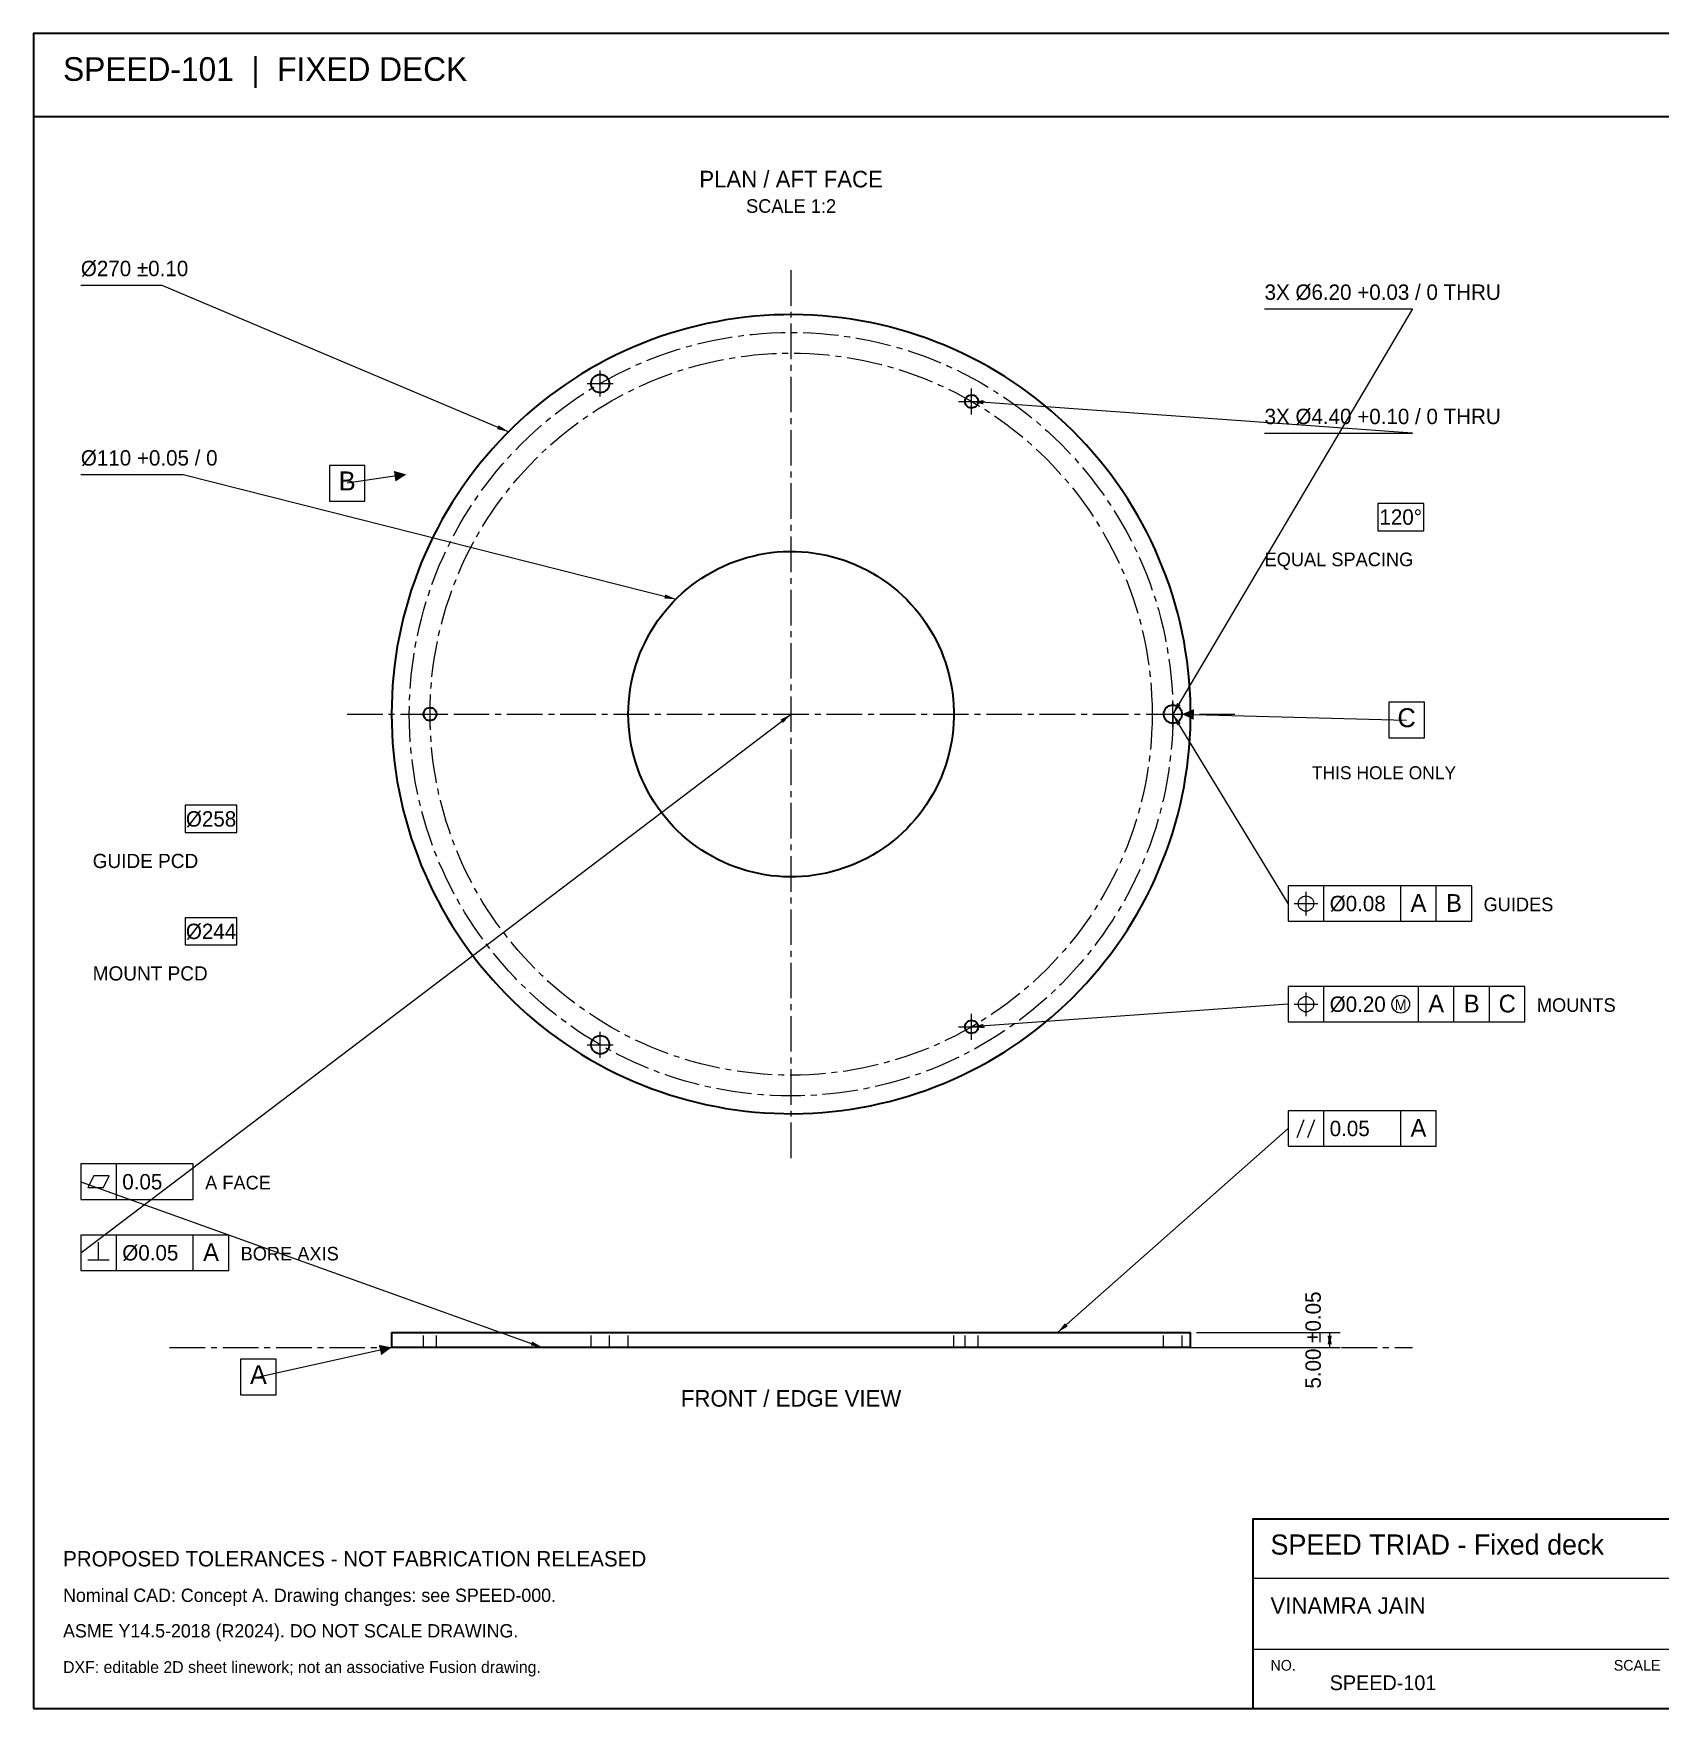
# Model space of a CAD drawing. Header units: millimetres. Extents: x 7 to 445, y 7 to 290.
# Drawn here: x 7 to 281.9, y 7 to 290 of the extents above; entities that cross this region are included whole.
import ezdxf
from ezdxf.enums import TextEntityAlignment as Align

# ---------------------------------------------------------------- set-up
doc = ezdxf.new("R2010")
doc.units = ezdxf.units.MM
doc.linetypes.add('CENTER_STD', pattern=[9, 6, -1, 1, -1])
doc.linetypes.add('DASHED_STD', pattern=[3, 2, -1])
for name, color, linetype, lineweight in [('BORDER', 7, 'Continuous', 30), ('CENTER', 7, 'CENTER_STD', 13), ('DIM', 7, 'Continuous', 15), ('GDT', 7, 'Continuous', 20), ('HIDDEN', 7, 'DASHED_STD', 13), ('NOTES', 7, 'Continuous', 18), ('VISIBLE', 7, 'Continuous', 30)]:
    doc.layers.add(name, color=color, linetype=linetype, lineweight=lineweight)

msp = doc.modelspace()

# ---------------------------------------------------------------- linework, layer by layer
at = {"layer": 'BORDER'}
msp.add_line((7, 276), (413, 276), dxfattribs=at)
for points in [[(7, 7), (413, 7), (413, 290), (7, 290)], [(213, 7), (413, 7), (413, 39), (213, 39)]]:
    msp.add_lwpolyline(points, close=True, dxfattribs=at)
at = {"layer": 'CENTER'}
for p, q in [((135, 100), (135, 250)), ((102.75, 228.66), (102.75, 233.06)), ((100.55, 230.86), (104.95, 230.86)), ((165.5, 225.63), (165.5, 230.03)), ((163.3, 227.83), (167.7, 227.83)), ((74, 172.8), (74, 177.2)), ((199.5, 172.8), (199.5, 177.2)), ((60, 175), (210, 175)), ((71.8, 175), (76.2, 175)), ((197.3, 175), (201.7, 175)), ((163.3, 122.17), (167.7, 122.17)), ((165.5, 119.97), (165.5, 124.37)), ((100.55, 119.14), (104.95, 119.14)), ((102.75, 116.94), (102.75, 121.34)), ((30, 68), (240, 68))]:
    msp.add_line(p, q, dxfattribs=at)
for radius in [64.5, 61]:
    msp.add_circle((135, 175), radius, dxfattribs=at)
at = {"layer": 'DIM'}
for p, q in [((15, 247.5), (28.66, 247.5)), ((28.66, 247.5), (87.3, 222.7)), ((240, 243.5), (199.5, 175)), ((215, 243.5), (240, 243.5)), ((240, 222.5), (165.5, 227.83)), ((215, 222.5), (240, 222.5)), ((15, 215.5), (32.27, 215.5)), ((32.27, 215.5), (115.6, 194.4)), ((203.5, 70.5), (227.8, 70.5)), ((203.5, 68), (227.8, 68)), ((226, 68), (226, 70.5)), ((213, 29), (413, 29)), ((213, 17), (413, 17))]:
    msp.add_line(p, q, dxfattribs=at)
for points in [[(234.11, 206), (241.89, 206), (241.89, 210.6), (234.11, 210.6)], [(32.62, 155), (41.38, 155), (41.38, 159.6), (32.62, 159.6)], [(32.62, 136), (41.38, 136), (41.38, 140.6), (32.62, 140.6)]]:
    msp.add_lwpolyline(points, close=True, dxfattribs=at)
for points in [[(165.5, 227.83), (167.52, 228.04), (167.47, 227.34)], [(87.3, 222.7), (85.32, 223.16), (85.59, 223.8)], [(115.6, 194.4), (113.58, 194.55), (113.75, 195.23)], [(199.5, 175), (200.22, 176.9), (200.82, 176.54)], [(135, 175), (133.62, 173.51), (133.19, 174.07)], [(199.5, 175), (200.84, 173.47), (200.24, 173.11)], [(165.5, 122.17), (167.47, 122.66), (167.52, 121.96)], [(180, 70.5), (181.27, 72.09), (181.73, 71.56)], [(93, 68), (91, 68.35), (91.24, 69.01)], [(226, 70.5), (226.35, 68.5), (225.65, 68.5)], [(226, 68), (225.65, 70), (226.35, 70)]]:
    msp.add_solid(points, dxfattribs=at)
at = {"layer": 'GDT'}
for p, q in [((68.02, 215.2), (60, 214)), ((15, 84), (135, 175)), ((219, 143), (199.5, 175)), ((203.05, 174.95), (239, 174)), ((222, 141), (222, 145)), ((225, 140), (225, 146)), ((238, 140), (238, 146)), ((244, 140), (244, 146)), ((220, 143), (224, 143)), ((222, 124), (222, 128)), ((225, 123), (225, 129)), ((241, 123), (241, 129)), ((247, 123), (247, 129)), ((253, 123), (253, 129)), ((219, 126), (165.5, 122.17)), ((220, 126), (224, 126)), ((225, 102), (225, 108)), ((238, 102), (238, 108)), ((219, 105), (180, 70.5)), ((220.5, 103.5), (221.7, 106.5)), ((222.3, 103.5), (223.5, 106.5)), ((21, 93), (21, 99)), ((15, 96), (93, 68)), ((18, 82.8), (18, 85.8)), ((21, 81), (21, 87)), ((34, 81), (34, 87)), ((16.2, 82.8), (19.8, 82.8)), ((65.55, 67.57), (45, 63))]:
    msp.add_line(p, q, dxfattribs=at)
for points in [[(57, 211), (63, 211), (63, 217), (57, 217)], [(236, 171), (242, 171), (242, 177), (236, 177)], [(219, 140), (250, 140), (250, 146), (219, 146)], [(219, 123), (259, 123), (259, 129), (219, 129)], [(219, 102), (244, 102), (244, 108), (219, 108)], [(15, 93), (34, 93), (34, 99), (15, 99)], [(16.2, 95), (18.8, 95), (19.8, 97), (17.2, 97)], [(15, 81), (40, 81), (40, 87), (15, 87)], [(42, 60), (48, 60), (48, 66), (42, 66)]]:
    msp.add_lwpolyline(points, close=True, dxfattribs=at)
for centre, radius in [((222, 143), 1.3), ((238, 126), 1.5), ((222, 126), 1.3)]:
    msp.add_circle(centre, radius, dxfattribs=at)
for points in [[(70, 215.5), (68.16, 214.31), (67.89, 216.09)], [(201.05, 175), (203.07, 175.85), (203.03, 174.05)], [(67.5, 68), (65.74, 66.69), (65.35, 68.44)]]:
    msp.add_solid(points, dxfattribs=at)
at = {"layer": 'HIDDEN'}
for points in [[(67.5, 175), (67.52, 176.64), (67.58, 178.27), (67.68, 179.91), (67.82, 181.54), (68, 183.17), (68.21, 184.79), (68.47, 186.41), (68.77, 188.02), (69.1, 189.62), (69.48, 191.21), (69.89, 192.8), (70.34, 194.37), (70.83, 195.94), (71.36, 197.49), (71.92, 199.02), (72.52, 200.55), (73.16, 202.06), (73.83, 203.55), (74.54, 205.02), (75.29, 206.48), (76.07, 207.92), (76.89, 209.34), (77.74, 210.74), (78.62, 212.12), (79.54, 213.47), (80.49, 214.81), (81.47, 216.12), (82.48, 217.4), (83.53, 218.67), (84.6, 219.9), (85.71, 221.11), (86.84, 222.29), (88, 223.45), (89.19, 224.57), (90.4, 225.67), (91.65, 226.74), (92.91, 227.77), (94.21, 228.78), (95.52, 229.75), (96.86, 230.69), (98.23, 231.6), (99.61, 232.48), (101.01, 233.32), (102.44, 234.13), (103.88, 234.9), (105.34, 235.64), (106.82, 236.34), (108.32, 237), (109.83, 237.63), (111.36, 238.22), (112.9, 238.78), (114.45, 239.3), (116.02, 239.78), (117.6, 240.22), (119.18, 240.62), (120.78, 240.98), (122.38, 241.31), (124, 241.6), (125.61, 241.84), (127.24, 242.05), (128.87, 242.22), (130.5, 242.35), (132.14, 242.44), (133.77, 242.49), (135.41, 242.5), (137.05, 242.47), (138.68, 242.4), (140.32, 242.29), (141.95, 242.14), (143.57, 241.95), (145.2, 241.73), (146.81, 241.46), (148.42, 241.15), (150.02, 240.81), (151.61, 240.42), (153.19, 240), (154.77, 239.54), (156.33, 239.04), (157.87, 238.51), (159.41, 237.93), (160.93, 237.32), (162.43, 236.68), (163.92, 235.99), (165.39, 235.27), (166.84, 234.52), (168.28, 233.73), (169.69, 232.9), (171.09, 232.04), (172.46, 231.15), (173.81, 230.23), (175.14, 229.27), (176.44, 228.28), (177.72, 227.26), (178.98, 226.21), (180.21, 225.13), (181.41, 224.01), (182.58, 222.87), (183.73, 221.71), (184.85, 220.51), (185.94, 219.29), (187, 218.04), (188.03, 216.76), (189.03, 215.47), (189.99, 214.14), (190.92, 212.8), (191.82, 211.43), (192.69, 210.04), (193.52, 208.63), (194.32, 207.2), (195.09, 205.75), (195.82, 204.29), (196.51, 202.8), (197.16, 201.3), (197.78, 199.79), (198.37, 198.26), (198.91, 196.71), (199.42, 195.16), (199.89, 193.59), (200.32, 192.01), (200.72, 190.42), (201.07, 188.82), (201.39, 187.21), (201.66, 185.6), (201.9, 183.98), (202.1, 182.35), (202.26, 180.72), (202.38, 179.09), (202.46, 177.46), (202.5, 175.82), (202.5, 174.18), (202.46, 172.54), (202.38, 170.91), (202.26, 169.28), (202.1, 167.65), (201.9, 166.02), (201.66, 164.4), (201.39, 162.79), (201.07, 161.18), (200.72, 159.58), (200.32, 157.99), (199.89, 156.41), (199.42, 154.84), (198.91, 153.29), (198.37, 151.74), (197.78, 150.21), (197.16, 148.7), (196.51, 147.2), (195.82, 145.71), (195.09, 144.25), (194.32, 142.8), (193.52, 141.37), (192.69, 139.96), (191.82, 138.57), (190.92, 137.2), (189.99, 135.86), (189.03, 134.53), (188.03, 133.24), (187, 131.96), (185.94, 130.71), (184.85, 129.49), (183.73, 128.29), (182.58, 127.13), (181.41, 125.99), (180.21, 124.87), (178.98, 123.79), (177.72, 122.74), (176.44, 121.72), (175.14, 120.73), (173.81, 119.77), (172.46, 118.85), (171.09, 117.96), (169.69, 117.1), (168.28, 116.27), (166.84, 115.48), (165.39, 114.73), (163.92, 114.01), (162.43, 113.32), (160.93, 112.68), (159.41, 112.07), (157.87, 111.49), (156.33, 110.96), (154.77, 110.46), (153.19, 110), (151.61, 109.58), (150.02, 109.19), (148.42, 108.85), (146.81, 108.54), (145.2, 108.27), (143.57, 108.05), (141.95, 107.86), (140.32, 107.71), (138.68, 107.6), (137.05, 107.53), (135.41, 107.5), (133.77, 107.51), (132.14, 107.56), (130.5, 107.65), (128.87, 107.78), (127.24, 107.95), (125.61, 108.16), (124, 108.4), (122.38, 108.69), (120.78, 109.02), (119.18, 109.38), (117.6, 109.78), (116.02, 110.22), (114.45, 110.7), (112.9, 111.22), (111.36, 111.78), (109.83, 112.37), (108.32, 113), (106.82, 113.66), (105.34, 114.36), (103.88, 115.1), (102.44, 115.87), (101.01, 116.68), (99.61, 117.52), (98.23, 118.4), (96.86, 119.31), (95.52, 120.25), (94.21, 121.22), (92.91, 122.23), (91.65, 123.26), (90.4, 124.33), (89.19, 125.43), (88, 126.55), (86.84, 127.71), (85.71, 128.89), (84.6, 130.1), (83.53, 131.33), (82.48, 132.6), (81.47, 133.88), (80.49, 135.19), (79.54, 136.53), (78.62, 137.88), (77.74, 139.26), (76.89, 140.66), (76.07, 142.08), (75.29, 143.52), (74.54, 144.98), (73.83, 146.45), (73.16, 147.94), (72.52, 149.45), (71.92, 150.98), (71.36, 152.51), (70.83, 154.06), (70.34, 155.63), (69.89, 157.2), (69.48, 158.79), (69.1, 160.38), (68.77, 161.98), (68.47, 163.59), (68.21, 165.21), (68, 166.83), (67.82, 168.46), (67.68, 170.09), (67.58, 171.73), (67.52, 173.36), (67.5, 175)], [(101.2, 230.86), (101.22, 230.62), (101.28, 230.38), (101.37, 230.15), (101.5, 229.95), (101.65, 229.76), (101.84, 229.6), (102.05, 229.48), (102.27, 229.38), (102.51, 229.33), (102.75, 229.31), (102.99, 229.33), (103.23, 229.38), (103.45, 229.48), (103.66, 229.6), (103.85, 229.76), (104, 229.95), (104.13, 230.15), (104.22, 230.38), (104.28, 230.62), (104.3, 230.86), (104.28, 231.1), (104.22, 231.34), (104.13, 231.56), (104, 231.77), (103.85, 231.95), (103.66, 232.11), (103.45, 232.24), (103.23, 232.33), (102.99, 232.39), (102.75, 232.41), (102.51, 232.39), (102.27, 232.33), (102.05, 232.24), (101.84, 232.11), (101.65, 231.95), (101.5, 231.77), (101.37, 231.56), (101.28, 231.34), (101.22, 231.1), (101.2, 230.86)], [(164.4, 227.83), (164.42, 227.62), (164.48, 227.42), (164.57, 227.23), (164.7, 227.07), (164.86, 226.93), (165.04, 226.83), (165.24, 226.76), (165.45, 226.73), (165.66, 226.74), (165.86, 226.79), (166.05, 226.87), (166.22, 227), (166.36, 227.15), (166.48, 227.32), (166.56, 227.52), (166.6, 227.72), (166.6, 227.93), (166.56, 228.14), (166.48, 228.33), (166.36, 228.51), (166.22, 228.66), (166.05, 228.78), (165.86, 228.87), (165.66, 228.92), (165.45, 228.93), (165.24, 228.9), (165.04, 228.83), (164.86, 228.72), (164.7, 228.59), (164.57, 228.42), (164.48, 228.24), (164.42, 228.04), (164.4, 227.83)], [(107.5, 175), (107.52, 173.95), (107.58, 172.91), (107.68, 171.87), (107.82, 170.83), (108, 169.8), (108.21, 168.77), (108.47, 167.76), (108.77, 166.75), (109.1, 165.76), (109.47, 164.78), (109.88, 163.81), (110.32, 162.87), (110.8, 161.94), (111.32, 161.02), (111.87, 160.13), (112.45, 159.26), (113.06, 158.42), (113.71, 157.59), (114.39, 156.79), (115.1, 156.02), (115.83, 155.28), (116.6, 154.56), (117.39, 153.88), (118.21, 153.22), (119.05, 152.6), (119.91, 152.01), (120.8, 151.45), (121.71, 150.93), (122.63, 150.44), (123.58, 149.99), (124.54, 149.57), (125.51, 149.19), (126.5, 148.85), (127.5, 148.54), (128.52, 148.28), (129.54, 148.05), (130.57, 147.86), (131.61, 147.71), (132.65, 147.6), (133.69, 147.53), (134.74, 147.5), (135.79, 147.51), (136.83, 147.56), (137.87, 147.65), (138.91, 147.78), (139.95, 147.95), (140.97, 148.16), (141.99, 148.4), (143, 148.69), (143.99, 149.01), (144.98, 149.37), (145.95, 149.77), (146.9, 150.21), (147.83, 150.68), (148.75, 151.18), (149.65, 151.73), (150.52, 152.3), (151.38, 152.91), (152.2, 153.55), (153.01, 154.22), (153.79, 154.92), (154.54, 155.65), (155.26, 156.41), (155.95, 157.19), (156.62, 158), (157.25, 158.84), (157.85, 159.69), (158.41, 160.58), (158.95, 161.48), (159.44, 162.4), (159.9, 163.34), (160.33, 164.3), (160.72, 165.27), (161.07, 166.25), (161.39, 167.25), (161.66, 168.26), (161.9, 169.28), (162.1, 170.31), (162.26, 171.35), (162.38, 172.39), (162.46, 173.43), (162.5, 174.48), (162.5, 175.52), (162.46, 176.57), (162.38, 177.61), (162.26, 178.65), (162.1, 179.69), (161.9, 180.72), (161.66, 181.74), (161.39, 182.75), (161.07, 183.75), (160.72, 184.73), (160.33, 185.7), (159.9, 186.66), (159.44, 187.6), (158.95, 188.52), (158.41, 189.42), (157.85, 190.31), (157.25, 191.16), (156.62, 192), (155.95, 192.81), (155.26, 193.59), (154.54, 194.35), (153.79, 195.08), (153.01, 195.78), (152.2, 196.45), (151.38, 197.09), (150.52, 197.7), (149.65, 198.27), (148.75, 198.82), (147.83, 199.32), (146.9, 199.79), (145.95, 200.23), (144.98, 200.63), (143.99, 200.99), (143, 201.31), (141.99, 201.6), (140.97, 201.84), (139.95, 202.05), (138.91, 202.22), (137.87, 202.35), (136.83, 202.44), (135.79, 202.49), (134.74, 202.5), (133.69, 202.47), (132.65, 202.4), (131.61, 202.29), (130.57, 202.14), (129.54, 201.95), (128.52, 201.72), (127.5, 201.46), (126.5, 201.15), (125.51, 200.81), (124.54, 200.43), (123.58, 200.01), (122.63, 199.56), (121.71, 199.07), (120.8, 198.55), (119.91, 197.99), (119.05, 197.4), (118.21, 196.78), (117.39, 196.12), (116.6, 195.44), (115.83, 194.72), (115.1, 193.98), (114.39, 193.21), (113.71, 192.41), (113.06, 191.58), (112.45, 190.74), (111.87, 189.87), (111.32, 188.98), (110.8, 188.06), (110.32, 187.13), (109.88, 186.19), (109.47, 185.22), (109.1, 184.24), (108.77, 183.25), (108.47, 182.24), (108.21, 181.23), (108, 180.2), (107.82, 179.17), (107.68, 178.13), (107.58, 177.09), (107.52, 176.05), (107.5, 175)], [(72.9, 175), (72.92, 174.79), (72.98, 174.59), (73.07, 174.41), (73.2, 174.24), (73.36, 174.1), (73.54, 174), (73.74, 173.93), (73.95, 173.9), (74.16, 173.91), (74.36, 173.96), (74.55, 174.05), (74.72, 174.17), (74.86, 174.32), (74.98, 174.5), (75.06, 174.69), (75.1, 174.9), (75.1, 175.1), (75.06, 175.31), (74.98, 175.5), (74.86, 175.68), (74.72, 175.83), (74.55, 175.95), (74.36, 176.04), (74.16, 176.09), (73.95, 176.1), (73.74, 176.07), (73.54, 176), (73.36, 175.9), (73.2, 175.76), (73.07, 175.59), (72.98, 175.41), (72.92, 175.21), (72.9, 175)], [(197.95, 175), (197.97, 174.76), (198.03, 174.52), (198.12, 174.3), (198.25, 174.09), (198.4, 173.9), (198.59, 173.75), (198.8, 173.62), (199.02, 173.53), (199.26, 173.47), (199.5, 173.45), (199.74, 173.47), (199.98, 173.53), (200.2, 173.62), (200.41, 173.75), (200.6, 173.9), (200.75, 174.09), (200.88, 174.3), (200.97, 174.52), (201.03, 174.76), (201.05, 175), (201.03, 175.24), (200.97, 175.48), (200.88, 175.7), (200.75, 175.91), (200.6, 176.1), (200.41, 176.25), (200.2, 176.38), (199.98, 176.47), (199.74, 176.53), (199.5, 176.55), (199.26, 176.53), (199.02, 176.47), (198.8, 176.38), (198.59, 176.25), (198.4, 176.1), (198.25, 175.91), (198.12, 175.7), (198.03, 175.48), (197.97, 175.24), (197.95, 175)], [(164.4, 122.17), (164.42, 121.96), (164.48, 121.76), (164.57, 121.58), (164.7, 121.41), (164.86, 121.28), (165.04, 121.17), (165.24, 121.1), (165.45, 121.07), (165.66, 121.08), (165.86, 121.13), (166.05, 121.22), (166.22, 121.34), (166.36, 121.49), (166.48, 121.67), (166.56, 121.86), (166.6, 122.07), (166.6, 122.28), (166.56, 122.48), (166.48, 122.68), (166.36, 122.85), (166.22, 123), (166.05, 123.13), (165.86, 123.21), (165.66, 123.26), (165.45, 123.27), (165.24, 123.24), (165.04, 123.17), (164.86, 123.07), (164.7, 122.93), (164.57, 122.77), (164.48, 122.58), (164.42, 122.38), (164.4, 122.17)], [(101.2, 119.14), (101.22, 118.9), (101.28, 118.66), (101.37, 118.44), (101.5, 118.23), (101.65, 118.05), (101.84, 117.89), (102.05, 117.76), (102.27, 117.67), (102.51, 117.61), (102.75, 117.59), (102.99, 117.61), (103.23, 117.67), (103.45, 117.76), (103.66, 117.89), (103.85, 118.05), (104, 118.23), (104.13, 118.44), (104.22, 118.66), (104.28, 118.9), (104.3, 119.14), (104.28, 119.38), (104.22, 119.62), (104.13, 119.85), (104, 120.05), (103.85, 120.24), (103.66, 120.4), (103.45, 120.52), (103.23, 120.62), (102.99, 120.67), (102.75, 120.69), (102.51, 120.67), (102.27, 120.62), (102.05, 120.52), (101.84, 120.4), (101.65, 120.24), (101.5, 120.05), (101.37, 119.85), (101.28, 119.62), (101.22, 119.38), (101.2, 119.14)], [(202.5, 70.5), (200.81, 70.5), (195.82, 70.5), (187.77, 70.5), (177.09, 70.5), (164.29, 70.5), (150.02, 70.5), (135, 70.5), (119.98, 70.5), (105.71, 70.5), (92.91, 70.5), (82.23, 70.5), (74.18, 70.5), (69.19, 70.5), (67.5, 70.5)], [(67.5, 68), (69.19, 68), (74.18, 68), (82.23, 68), (92.91, 68), (105.71, 68), (119.98, 68), (135, 68), (150.02, 68), (164.29, 68), (177.09, 68), (187.77, 68), (195.82, 68), (200.81, 68), (202.5, 68)], [(72.9, 68), (72.9, 70.5)], [(72.9, 70.5), (72.93, 70.5), (73.01, 70.5), (73.14, 70.5), (73.31, 70.5), (73.52, 70.5), (73.76, 70.5), (74, 70.5), (74.24, 70.5), (74.48, 70.5), (74.69, 70.5), (74.86, 70.5), (74.99, 70.5), (75.07, 70.5), (75.1, 70.5)], [(75.1, 70.5), (75.07, 70.5), (74.99, 70.5), (74.86, 70.5), (74.69, 70.5), (74.48, 70.5), (74.24, 70.5), (74, 70.5), (73.76, 70.5), (73.52, 70.5), (73.31, 70.5), (73.14, 70.5), (73.01, 70.5), (72.93, 70.5), (72.9, 70.5)], [(72.9, 68), (72.93, 68), (73.01, 68), (73.14, 68), (73.31, 68), (73.52, 68), (73.76, 68), (74, 68), (74.24, 68), (74.48, 68), (74.69, 68), (74.86, 68), (74.99, 68), (75.07, 68), (75.1, 68)], [(75.1, 68), (75.07, 68), (74.99, 68), (74.86, 68), (74.69, 68), (74.48, 68), (74.24, 68), (74, 68), (73.76, 68), (73.52, 68), (73.31, 68), (73.14, 68), (73.01, 68), (72.93, 68), (72.9, 68)], [(75.1, 68), (75.1, 70.5)], [(101.2, 68), (101.2, 70.5)], [(101.2, 70.5), (101.24, 70.5), (101.35, 70.5), (101.54, 70.5), (101.78, 70.5), (102.08, 70.5), (102.41, 70.5), (102.75, 70.5), (103.09, 70.5), (103.42, 70.5), (103.72, 70.5), (103.96, 70.5), (104.15, 70.5), (104.26, 70.5), (104.3, 70.5)], [(104.3, 70.5), (104.26, 70.5), (104.15, 70.5), (103.96, 70.5), (103.72, 70.5), (103.42, 70.5), (103.09, 70.5), (102.75, 70.5), (102.41, 70.5), (102.08, 70.5), (101.78, 70.5), (101.54, 70.5), (101.35, 70.5), (101.24, 70.5), (101.2, 70.5)], [(101.2, 68), (101.2, 70.5)], [(101.2, 70.5), (101.24, 70.5), (101.35, 70.5), (101.54, 70.5), (101.78, 70.5), (102.08, 70.5), (102.41, 70.5), (102.75, 70.5), (103.09, 70.5), (103.42, 70.5), (103.72, 70.5), (103.96, 70.5), (104.15, 70.5), (104.26, 70.5), (104.3, 70.5)], [(104.3, 70.5), (104.26, 70.5), (104.15, 70.5), (103.96, 70.5), (103.72, 70.5), (103.42, 70.5), (103.09, 70.5), (102.75, 70.5), (102.41, 70.5), (102.08, 70.5), (101.78, 70.5), (101.54, 70.5), (101.35, 70.5), (101.24, 70.5), (101.2, 70.5)], [(101.2, 68), (101.24, 68), (101.35, 68), (101.54, 68), (101.78, 68), (102.08, 68), (102.41, 68), (102.75, 68), (103.09, 68), (103.42, 68), (103.72, 68), (103.96, 68), (104.15, 68), (104.26, 68), (104.3, 68)], [(104.3, 68), (104.26, 68), (104.15, 68), (103.96, 68), (103.72, 68), (103.42, 68), (103.09, 68), (102.75, 68), (102.41, 68), (102.08, 68), (101.78, 68), (101.54, 68), (101.35, 68), (101.24, 68), (101.2, 68)], [(101.2, 68), (101.24, 68), (101.35, 68), (101.54, 68), (101.78, 68), (102.08, 68), (102.41, 68), (102.75, 68), (103.09, 68), (103.42, 68), (103.72, 68), (103.96, 68), (104.15, 68), (104.26, 68), (104.3, 68)], [(104.3, 68), (104.26, 68), (104.15, 68), (103.96, 68), (103.72, 68), (103.42, 68), (103.09, 68), (102.75, 68), (102.41, 68), (102.08, 68), (101.78, 68), (101.54, 68), (101.35, 68), (101.24, 68), (101.2, 68)], [(104.3, 68), (104.3, 70.5)], [(104.3, 68), (104.3, 70.5)], [(107.5, 68), (107.5, 70.5)], [(107.5, 70.5), (108.19, 70.5), (110.22, 70.5), (113.5, 70.5), (117.85, 70.5), (123.07, 70.5), (128.88, 70.5), (135, 70.5), (141.12, 70.5), (146.93, 70.5), (152.15, 70.5), (156.5, 70.5), (159.78, 70.5), (161.81, 70.5), (162.5, 70.5)], [(162.5, 70.5), (161.81, 70.5), (159.78, 70.5), (156.5, 70.5), (152.15, 70.5), (146.93, 70.5), (141.12, 70.5), (135, 70.5), (128.88, 70.5), (123.07, 70.5), (117.85, 70.5), (113.5, 70.5), (110.22, 70.5), (108.19, 70.5), (107.5, 70.5)], [(107.5, 68), (108.19, 68), (110.22, 68), (113.5, 68), (117.85, 68), (123.07, 68), (128.88, 68), (135, 68), (141.12, 68), (146.93, 68), (152.15, 68), (156.5, 68), (159.78, 68), (161.81, 68), (162.5, 68)], [(162.5, 68), (161.81, 68), (159.78, 68), (156.5, 68), (152.15, 68), (146.93, 68), (141.12, 68), (135, 68), (128.88, 68), (123.07, 68), (117.85, 68), (113.5, 68), (110.22, 68), (108.19, 68), (107.5, 68)], [(162.5, 68), (162.5, 70.5)], [(164.4, 68), (164.4, 70.5)], [(164.4, 70.5), (164.43, 70.5), (164.51, 70.5), (164.64, 70.5), (164.81, 70.5), (165.02, 70.5), (165.26, 70.5), (165.5, 70.5), (165.74, 70.5), (165.98, 70.5), (166.19, 70.5), (166.36, 70.5), (166.49, 70.5), (166.57, 70.5), (166.6, 70.5)], [(166.6, 70.5), (166.57, 70.5), (166.49, 70.5), (166.36, 70.5), (166.19, 70.5), (165.98, 70.5), (165.74, 70.5), (165.5, 70.5), (165.26, 70.5), (165.02, 70.5), (164.81, 70.5), (164.64, 70.5), (164.51, 70.5), (164.43, 70.5), (164.4, 70.5)], [(164.4, 68), (164.4, 70.5)], [(164.4, 70.5), (164.43, 70.5), (164.51, 70.5), (164.64, 70.5), (164.81, 70.5), (165.02, 70.5), (165.26, 70.5), (165.5, 70.5), (165.74, 70.5), (165.98, 70.5), (166.19, 70.5), (166.36, 70.5), (166.49, 70.5), (166.57, 70.5), (166.6, 70.5)], [(166.6, 70.5), (166.57, 70.5), (166.49, 70.5), (166.36, 70.5), (166.19, 70.5), (165.98, 70.5), (165.74, 70.5), (165.5, 70.5), (165.26, 70.5), (165.02, 70.5), (164.81, 70.5), (164.64, 70.5), (164.51, 70.5), (164.43, 70.5), (164.4, 70.5)], [(164.4, 68), (164.43, 68), (164.51, 68), (164.64, 68), (164.81, 68), (165.02, 68), (165.26, 68), (165.5, 68), (165.74, 68), (165.98, 68), (166.19, 68), (166.36, 68), (166.49, 68), (166.57, 68), (166.6, 68)], [(166.6, 68), (166.57, 68), (166.49, 68), (166.36, 68), (166.19, 68), (165.98, 68), (165.74, 68), (165.5, 68), (165.26, 68), (165.02, 68), (164.81, 68), (164.64, 68), (164.51, 68), (164.43, 68), (164.4, 68)], [(164.4, 68), (164.43, 68), (164.51, 68), (164.64, 68), (164.81, 68), (165.02, 68), (165.26, 68), (165.5, 68), (165.74, 68), (165.98, 68), (166.19, 68), (166.36, 68), (166.49, 68), (166.57, 68), (166.6, 68)], [(166.6, 68), (166.57, 68), (166.49, 68), (166.36, 68), (166.19, 68), (165.98, 68), (165.74, 68), (165.5, 68), (165.26, 68), (165.02, 68), (164.81, 68), (164.64, 68), (164.51, 68), (164.43, 68), (164.4, 68)], [(166.6, 68), (166.6, 70.5)], [(166.6, 68), (166.6, 70.5)], [(197.95, 68), (197.95, 70.5)], [(197.95, 70.5), (197.99, 70.5), (198.1, 70.5), (198.29, 70.5), (198.53, 70.5), (198.83, 70.5), (199.16, 70.5), (199.5, 70.5), (199.84, 70.5), (200.17, 70.5), (200.47, 70.5), (200.71, 70.5), (200.9, 70.5), (201.01, 70.5), (201.05, 70.5)], [(201.05, 70.5), (201.01, 70.5), (200.9, 70.5), (200.71, 70.5), (200.47, 70.5), (200.17, 70.5), (199.84, 70.5), (199.5, 70.5), (199.16, 70.5), (198.83, 70.5), (198.53, 70.5), (198.29, 70.5), (198.1, 70.5), (197.99, 70.5), (197.95, 70.5)], [(197.95, 68), (197.99, 68), (198.1, 68), (198.29, 68), (198.53, 68), (198.83, 68), (199.16, 68), (199.5, 68), (199.84, 68), (200.17, 68), (200.47, 68), (200.71, 68), (200.9, 68), (201.01, 68), (201.05, 68)], [(201.05, 68), (201.01, 68), (200.9, 68), (200.71, 68), (200.47, 68), (200.17, 68), (199.84, 68), (199.5, 68), (199.16, 68), (198.83, 68), (198.53, 68), (198.29, 68), (198.1, 68), (197.99, 68), (197.95, 68)], [(201.05, 68), (201.05, 70.5)]]:
    msp.add_lwpolyline(points, dxfattribs=at)
at = {"layer": 'VISIBLE'}
for points in [[(67.5, 175), (67.52, 173.36), (67.58, 171.73), (67.68, 170.09), (67.82, 168.46), (68, 166.83), (68.21, 165.21), (68.47, 163.59), (68.77, 161.98), (69.1, 160.38), (69.48, 158.79), (69.89, 157.2), (70.34, 155.63), (70.83, 154.06), (71.36, 152.51), (71.92, 150.98), (72.52, 149.45), (73.16, 147.94), (73.83, 146.45), (74.54, 144.98), (75.29, 143.52), (76.07, 142.08), (76.89, 140.66), (77.74, 139.26), (78.62, 137.88), (79.54, 136.53), (80.49, 135.19), (81.47, 133.88), (82.48, 132.6), (83.53, 131.33), (84.6, 130.1), (85.71, 128.89), (86.84, 127.71), (88, 126.55), (89.19, 125.43), (90.4, 124.33), (91.65, 123.26), (92.91, 122.23), (94.21, 121.22), (95.52, 120.25), (96.86, 119.31), (98.23, 118.4), (99.61, 117.52), (101.01, 116.68), (102.44, 115.87), (103.88, 115.1), (105.34, 114.36), (106.82, 113.66), (108.32, 113), (109.83, 112.37), (111.36, 111.78), (112.9, 111.22), (114.45, 110.7), (116.02, 110.22), (117.6, 109.78), (119.18, 109.38), (120.78, 109.02), (122.38, 108.69), (124, 108.4), (125.61, 108.16), (127.24, 107.95), (128.87, 107.78), (130.5, 107.65), (132.14, 107.56), (133.77, 107.51), (135.41, 107.5), (137.05, 107.53), (138.68, 107.6), (140.32, 107.71), (141.95, 107.86), (143.57, 108.05), (145.2, 108.27), (146.81, 108.54), (148.42, 108.85), (150.02, 109.19), (151.61, 109.58), (153.19, 110), (154.77, 110.46), (156.33, 110.96), (157.87, 111.49), (159.41, 112.07), (160.93, 112.68), (162.43, 113.32), (163.92, 114.01), (165.39, 114.73), (166.84, 115.48), (168.28, 116.27), (169.69, 117.1), (171.09, 117.96), (172.46, 118.85), (173.81, 119.77), (175.14, 120.73), (176.44, 121.72), (177.72, 122.74), (178.98, 123.79), (180.21, 124.87), (181.41, 125.99), (182.58, 127.13), (183.73, 128.29), (184.85, 129.49), (185.94, 130.71), (187, 131.96), (188.03, 133.24), (189.03, 134.53), (189.99, 135.86), (190.92, 137.2), (191.82, 138.57), (192.69, 139.96), (193.52, 141.37), (194.32, 142.8), (195.09, 144.25), (195.82, 145.71), (196.51, 147.2), (197.16, 148.7), (197.78, 150.21), (198.37, 151.74), (198.91, 153.29), (199.42, 154.84), (199.89, 156.41), (200.32, 157.99), (200.72, 159.58), (201.07, 161.18), (201.39, 162.79), (201.66, 164.4), (201.9, 166.02), (202.1, 167.65), (202.26, 169.28), (202.38, 170.91), (202.46, 172.54), (202.5, 174.18), (202.5, 175.82), (202.46, 177.46), (202.38, 179.09), (202.26, 180.72), (202.1, 182.35), (201.9, 183.98), (201.66, 185.6), (201.39, 187.21), (201.07, 188.82), (200.72, 190.42), (200.32, 192.01), (199.89, 193.59), (199.42, 195.16), (198.91, 196.71), (198.37, 198.26), (197.78, 199.79), (197.16, 201.3), (196.51, 202.8), (195.82, 204.29), (195.09, 205.75), (194.32, 207.2), (193.52, 208.63), (192.69, 210.04), (191.82, 211.43), (190.92, 212.8), (189.99, 214.14), (189.03, 215.47), (188.03, 216.76), (187, 218.04), (185.94, 219.29), (184.85, 220.51), (183.73, 221.71), (182.58, 222.87), (181.41, 224.01), (180.21, 225.13), (178.98, 226.21), (177.72, 227.26), (176.44, 228.28), (175.14, 229.27), (173.81, 230.23), (172.46, 231.15), (171.09, 232.04), (169.69, 232.9), (168.28, 233.73), (166.84, 234.52), (165.39, 235.27), (163.92, 235.99), (162.43, 236.68), (160.93, 237.32), (159.41, 237.93), (157.87, 238.51), (156.33, 239.04), (154.77, 239.54), (153.19, 240), (151.61, 240.42), (150.02, 240.81), (148.42, 241.15), (146.81, 241.46), (145.2, 241.73), (143.57, 241.95), (141.95, 242.14), (140.32, 242.29), (138.68, 242.4), (137.05, 242.47), (135.41, 242.5), (133.77, 242.49), (132.14, 242.44), (130.5, 242.35), (128.87, 242.22), (127.24, 242.05), (125.61, 241.84), (124, 241.6), (122.38, 241.31), (120.78, 240.98), (119.18, 240.62), (117.6, 240.22), (116.02, 239.78), (114.45, 239.3), (112.9, 238.78), (111.36, 238.22), (109.83, 237.63), (108.32, 237), (106.82, 236.34), (105.34, 235.64), (103.88, 234.9), (102.44, 234.13), (101.01, 233.32), (99.61, 232.48), (98.23, 231.6), (96.86, 230.69), (95.52, 229.75), (94.21, 228.78), (92.91, 227.77), (91.65, 226.74), (90.4, 225.67), (89.19, 224.57), (88, 223.45), (86.84, 222.29), (85.71, 221.11), (84.6, 219.9), (83.53, 218.67), (82.48, 217.4), (81.47, 216.12), (80.49, 214.81), (79.54, 213.47), (78.62, 212.12), (77.74, 210.74), (76.89, 209.34), (76.07, 207.92), (75.29, 206.48), (74.54, 205.02), (73.83, 203.55), (73.16, 202.06), (72.52, 200.55), (71.92, 199.02), (71.36, 197.49), (70.83, 195.94), (70.34, 194.37), (69.89, 192.8), (69.48, 191.21), (69.1, 189.62), (68.77, 188.02), (68.47, 186.41), (68.21, 184.79), (68, 183.17), (67.82, 181.54), (67.68, 179.91), (67.58, 178.27), (67.52, 176.64), (67.5, 175)], [(101.2, 230.86), (101.22, 231.1), (101.28, 231.34), (101.37, 231.56), (101.5, 231.77), (101.65, 231.95), (101.84, 232.11), (102.05, 232.24), (102.27, 232.33), (102.51, 232.39), (102.75, 232.41), (102.99, 232.39), (103.23, 232.33), (103.45, 232.24), (103.66, 232.11), (103.85, 231.95), (104, 231.77), (104.13, 231.56), (104.22, 231.34), (104.28, 231.1), (104.3, 230.86), (104.28, 230.62), (104.22, 230.38), (104.13, 230.15), (104, 229.95), (103.85, 229.76), (103.66, 229.6), (103.45, 229.48), (103.23, 229.38), (102.99, 229.33), (102.75, 229.31), (102.51, 229.33), (102.27, 229.38), (102.05, 229.48), (101.84, 229.6), (101.65, 229.76), (101.5, 229.95), (101.37, 230.15), (101.28, 230.38), (101.22, 230.62), (101.2, 230.86)], [(164.4, 227.83), (164.42, 228.04), (164.48, 228.24), (164.57, 228.42), (164.7, 228.59), (164.86, 228.72), (165.04, 228.83), (165.24, 228.9), (165.45, 228.93), (165.66, 228.92), (165.86, 228.87), (166.05, 228.78), (166.22, 228.66), (166.36, 228.51), (166.48, 228.33), (166.56, 228.14), (166.6, 227.93), (166.6, 227.72), (166.56, 227.52), (166.48, 227.32), (166.36, 227.15), (166.22, 227), (166.05, 226.87), (165.86, 226.79), (165.66, 226.74), (165.45, 226.73), (165.24, 226.76), (165.04, 226.83), (164.86, 226.93), (164.7, 227.07), (164.57, 227.23), (164.48, 227.42), (164.42, 227.62), (164.4, 227.83)], [(107.5, 175), (107.52, 176.05), (107.58, 177.09), (107.68, 178.13), (107.82, 179.17), (108, 180.2), (108.21, 181.23), (108.47, 182.24), (108.77, 183.25), (109.1, 184.24), (109.47, 185.22), (109.88, 186.19), (110.32, 187.13), (110.8, 188.06), (111.32, 188.98), (111.87, 189.87), (112.45, 190.74), (113.06, 191.58), (113.71, 192.41), (114.39, 193.21), (115.1, 193.98), (115.83, 194.72), (116.6, 195.44), (117.39, 196.12), (118.21, 196.78), (119.05, 197.4), (119.91, 197.99), (120.8, 198.55), (121.71, 199.07), (122.63, 199.56), (123.58, 200.01), (124.54, 200.43), (125.51, 200.81), (126.5, 201.15), (127.5, 201.46), (128.52, 201.72), (129.54, 201.95), (130.57, 202.14), (131.61, 202.29), (132.65, 202.4), (133.69, 202.47), (134.74, 202.5), (135.79, 202.49), (136.83, 202.44), (137.87, 202.35), (138.91, 202.22), (139.95, 202.05), (140.97, 201.84), (141.99, 201.6), (143, 201.31), (143.99, 200.99), (144.98, 200.63), (145.95, 200.23), (146.9, 199.79), (147.83, 199.32), (148.75, 198.82), (149.65, 198.27), (150.52, 197.7), (151.38, 197.09), (152.2, 196.45), (153.01, 195.78), (153.79, 195.08), (154.54, 194.35), (155.26, 193.59), (155.95, 192.81), (156.62, 192), (157.25, 191.16), (157.85, 190.31), (158.41, 189.42), (158.95, 188.52), (159.44, 187.6), (159.9, 186.66), (160.33, 185.7), (160.72, 184.73), (161.07, 183.75), (161.39, 182.75), (161.66, 181.74), (161.9, 180.72), (162.1, 179.69), (162.26, 178.65), (162.38, 177.61), (162.46, 176.57), (162.5, 175.52), (162.5, 174.48), (162.46, 173.43), (162.38, 172.39), (162.26, 171.35), (162.1, 170.31), (161.9, 169.28), (161.66, 168.26), (161.39, 167.25), (161.07, 166.25), (160.72, 165.27), (160.33, 164.3), (159.9, 163.34), (159.44, 162.4), (158.95, 161.48), (158.41, 160.58), (157.85, 159.69), (157.25, 158.84), (156.62, 158), (155.95, 157.19), (155.26, 156.41), (154.54, 155.65), (153.79, 154.92), (153.01, 154.22), (152.2, 153.55), (151.38, 152.91), (150.52, 152.3), (149.65, 151.73), (148.75, 151.18), (147.83, 150.68), (146.9, 150.21), (145.95, 149.77), (144.98, 149.37), (143.99, 149.01), (143, 148.69), (141.99, 148.4), (140.97, 148.16), (139.95, 147.95), (138.91, 147.78), (137.87, 147.65), (136.83, 147.56), (135.79, 147.51), (134.74, 147.5), (133.69, 147.53), (132.65, 147.6), (131.61, 147.71), (130.57, 147.86), (129.54, 148.05), (128.52, 148.28), (127.5, 148.54), (126.5, 148.85), (125.51, 149.19), (124.54, 149.57), (123.58, 149.99), (122.63, 150.44), (121.71, 150.93), (120.8, 151.45), (119.91, 152.01), (119.05, 152.6), (118.21, 153.22), (117.39, 153.88), (116.6, 154.56), (115.83, 155.28), (115.1, 156.02), (114.39, 156.79), (113.71, 157.59), (113.06, 158.42), (112.45, 159.26), (111.87, 160.13), (111.32, 161.02), (110.8, 161.94), (110.32, 162.87), (109.88, 163.81), (109.47, 164.78), (109.1, 165.76), (108.77, 166.75), (108.47, 167.76), (108.21, 168.77), (108, 169.8), (107.82, 170.83), (107.68, 171.87), (107.58, 172.91), (107.52, 173.95), (107.5, 175)], [(72.9, 175), (72.92, 175.21), (72.98, 175.41), (73.07, 175.59), (73.2, 175.76), (73.36, 175.9), (73.54, 176), (73.74, 176.07), (73.95, 176.1), (74.16, 176.09), (74.36, 176.04), (74.55, 175.95), (74.72, 175.83), (74.86, 175.68), (74.98, 175.5), (75.06, 175.31), (75.1, 175.1), (75.1, 174.9), (75.06, 174.69), (74.98, 174.5), (74.86, 174.32), (74.72, 174.17), (74.55, 174.05), (74.36, 173.96), (74.16, 173.91), (73.95, 173.9), (73.74, 173.93), (73.54, 174), (73.36, 174.1), (73.2, 174.24), (73.07, 174.41), (72.98, 174.59), (72.92, 174.79), (72.9, 175)], [(197.95, 175), (197.97, 175.24), (198.03, 175.48), (198.12, 175.7), (198.25, 175.91), (198.4, 176.1), (198.59, 176.25), (198.8, 176.38), (199.02, 176.47), (199.26, 176.53), (199.5, 176.55), (199.74, 176.53), (199.98, 176.47), (200.2, 176.38), (200.41, 176.25), (200.6, 176.1), (200.75, 175.91), (200.88, 175.7), (200.97, 175.48), (201.03, 175.24), (201.05, 175), (201.03, 174.76), (200.97, 174.52), (200.88, 174.3), (200.75, 174.09), (200.6, 173.9), (200.41, 173.75), (200.2, 173.62), (199.98, 173.53), (199.74, 173.47), (199.5, 173.45), (199.26, 173.47), (199.02, 173.53), (198.8, 173.62), (198.59, 173.75), (198.4, 173.9), (198.25, 174.09), (198.12, 174.3), (198.03, 174.52), (197.97, 174.76), (197.95, 175)], [(164.4, 122.17), (164.42, 122.38), (164.48, 122.58), (164.57, 122.77), (164.7, 122.93), (164.86, 123.07), (165.04, 123.17), (165.24, 123.24), (165.45, 123.27), (165.66, 123.26), (165.86, 123.21), (166.05, 123.13), (166.22, 123), (166.36, 122.85), (166.48, 122.68), (166.56, 122.48), (166.6, 122.28), (166.6, 122.07), (166.56, 121.86), (166.48, 121.67), (166.36, 121.49), (166.22, 121.34), (166.05, 121.22), (165.86, 121.13), (165.66, 121.08), (165.45, 121.07), (165.24, 121.1), (165.04, 121.17), (164.86, 121.28), (164.7, 121.41), (164.57, 121.58), (164.48, 121.76), (164.42, 121.96), (164.4, 122.17)], [(101.2, 119.14), (101.22, 119.38), (101.28, 119.62), (101.37, 119.85), (101.5, 120.05), (101.65, 120.24), (101.84, 120.4), (102.05, 120.52), (102.27, 120.62), (102.51, 120.67), (102.75, 120.69), (102.99, 120.67), (103.23, 120.62), (103.45, 120.52), (103.66, 120.4), (103.85, 120.24), (104, 120.05), (104.13, 119.85), (104.22, 119.62), (104.28, 119.38), (104.3, 119.14), (104.28, 118.9), (104.22, 118.66), (104.13, 118.44), (104, 118.23), (103.85, 118.05), (103.66, 117.89), (103.45, 117.76), (103.23, 117.67), (102.99, 117.61), (102.75, 117.59), (102.51, 117.61), (102.27, 117.67), (102.05, 117.76), (101.84, 117.89), (101.65, 118.05), (101.5, 118.23), (101.37, 118.44), (101.28, 118.66), (101.22, 118.9), (101.2, 119.14)], [(67.5, 70.5), (69.19, 70.5), (74.18, 70.5), (82.23, 70.5), (92.91, 70.5), (105.71, 70.5), (119.98, 70.5), (135, 70.5), (150.02, 70.5), (164.29, 70.5), (177.09, 70.5), (187.77, 70.5), (195.82, 70.5), (200.81, 70.5), (202.5, 70.5)], [(67.5, 70.5), (67.5, 68)], [(202.5, 68), (200.81, 68), (195.82, 68), (187.77, 68), (177.09, 68), (164.29, 68), (150.02, 68), (135, 68), (119.98, 68), (105.71, 68), (92.91, 68), (82.23, 68), (74.18, 68), (69.19, 68), (67.5, 68)], [(202.5, 68), (202.5, 70.5)]]:
    msp.add_lwpolyline(points, dxfattribs=at)

# ---------------------------------------------------------------- texts
at = {"layer": 'GDT'}
for s, height, p in [('B', 3.2, (60, 212.8)), ('C', 3.2, (239, 172.8)), ('A', 3, (241, 141.6)), ('B', 3, (247, 141.6)), ('A', 3, (244, 124.6)), ('B', 3, (250, 124.6)), ('C', 3, (256, 124.6)), ('M', 1.8, (238, 125)), ('A', 3, (241, 103.6)), ('A', 3, (37, 82.6)), ('A', 3.2, (45, 61.8))]:
    msp.add_text(s, height=height, dxfattribs=at).set_placement(p, align=Align.CENTER)
for s, p in [('Ø0.08', (226, 141.7)), ('Ø0.20', (226, 124.7)), ('0.05', (226, 103.7)), ('0.05', (22, 94.7)), ('Ø0.05', (22, 82.7))]:
    msp.add_text(s, height=2.6, dxfattribs=at).set_placement(p)
at = {"layer": 'NOTES'}
for s, height, p in [('SPEED-101  |  FIXED DECK', 4, (12, 282)), ('Ø270 ±0.10', 2.6, (15, 249)), ('3X Ø6.20 +0.03 / 0 THRU', 2.6, (215, 245)), ('3X Ø4.40 +0.10 / 0 THRU', 2.6, (215, 224)), ('Ø110 +0.05 / 0', 2.6, (15, 217)), ('EQUAL SPACING', 2.3, (215, 200)), ('THIS HOLE ONLY', 2.2, (223, 164)), ('GUIDE PCD', 2.4, (17, 149)), ('GUIDES', 2.3, (252, 141.7)), ('MOUNT PCD', 2.4, (17, 130)), ('MOUNTS', 2.3, (261, 124.7)), ('A FACE', 2.3, (36, 94.7)), ('BORE AXIS', 2.3, (42, 82.7)), ('SPEED TRIAD - Fixed deck', 3.4, (216, 33)), ('PROPOSED TOLERANCES - NOT FABRICATION RELEASED', 2.6, (12, 31)), ('Nominal CAD: Concept A. Drawing changes: see SPEED-000.', 2.25, (12, 25)), ('VINAMRA JAIN', 2.8, (216, 23)), ('ASME Y14.5-2018 (R2024). DO NOT SCALE DRAWING.', 2.25, (12, 19)), ('DXF: editable 2D sheet linework; not an associative Fusion drawing.', 2, (12, 13)), ('NO.', 1.8, (216, 13.4)), ('SCALE', 1.8, (274, 13.4)), ('SPEED-101', 2.5, (226, 10.1))]:
    msp.add_text(s, height=height, dxfattribs=at).set_placement(p)
for s, height, p in [('PLAN / AFT FACE', 2.8, (135, 264)), ('SCALE 1:2', 2.3, (135, 259.7)), ('120°', 2.6, (238, 207)), ('Ø258', 2.6, (37, 156)), ('Ø244', 2.6, (37, 137)), ('FRONT / EDGE VIEW', 2.8, (135, 58))]:
    msp.add_text(s, height=height, dxfattribs=at).set_placement(p, align=Align.CENTER)
msp.add_text('5.00 ±0.05', height=2.6, rotation=90, dxfattribs=at).set_placement((224.5, 69.25), align=Align.CENTER)

doc.saveas('drawing.dxf')
